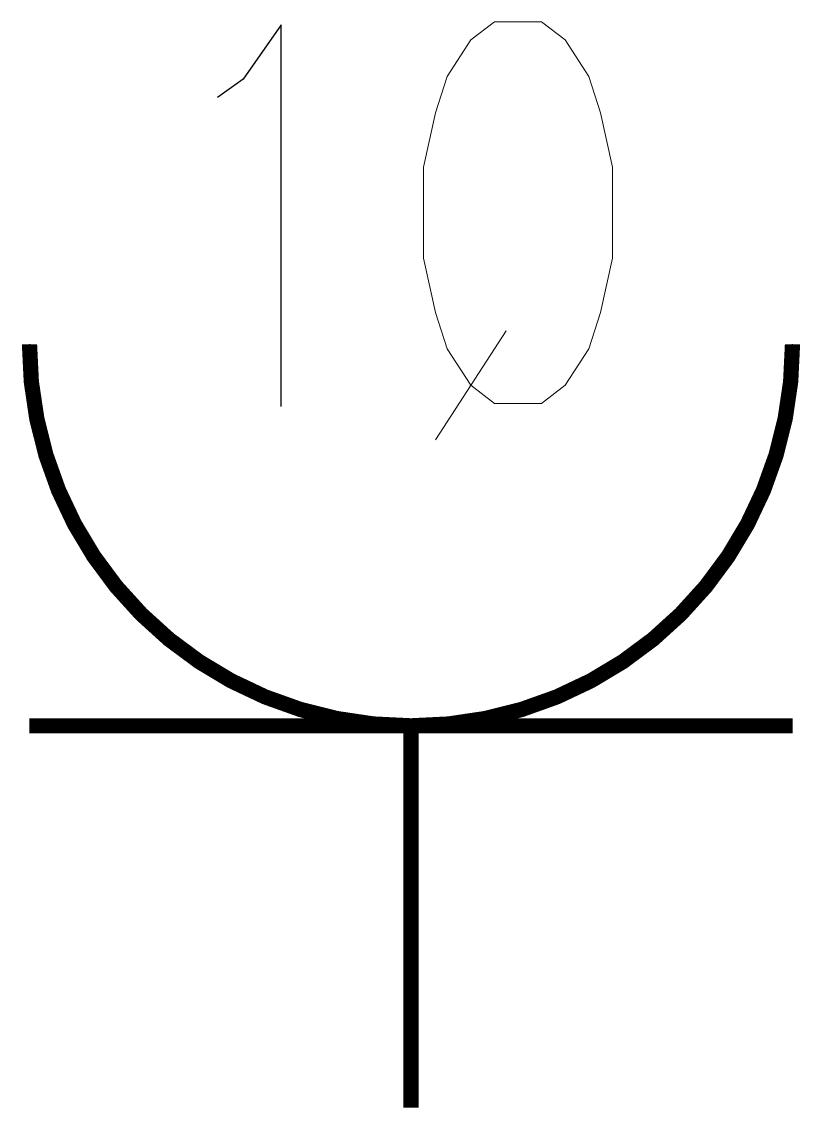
# Model space of a CAD drawing. Header units: millimetres. Extents: x 144 to 654, y 76 to 792.
import ezdxf

# ---------------------------------------------------------------- set-up
doc = ezdxf.new("R2010")
doc.units = ezdxf.units.MM
doc.layers.add('TJ(电气专业D)', color=142, linetype='Continuous')
doc.styles.add('IDQSTYLE', font='simplex.shx', dxfattribs={"width": 0.65, "bigfont": 'bigfont.shx'})

# ---------------------------------------------------------------- blocks, each defined once
blk = doc.blocks.new('HC003076006335')
at = {"layer": 'TJ(电气专业D)'}
for p, q in [((-0.8506, 7.0924), (-1.1005, 6.7353)), ((-0.8506, 4.5926), (-0.8506, 7.0924)), ((-1.1005, 6.7353), (-1.267, 6.6162)), ((2.5, 2.5), (-2.5, 2.5)), ((0, 2.5), (0, 0))]:
    blk.add_line(p, q, dxfattribs=at)
at = {"layer": 'TJ(电气专业D)', "color": 142, "lineweight": 0}
blk.add_lwpolyline([(0.8558, 7.1117), (1.0107, 6.9932), (1.1648, 6.7545), (1.2423, 6.5166), (1.3197, 6.1594), (1.3197, 5.5643), (1.2423, 5.2071), (1.1648, 4.9693), (1.0107, 4.7314), (0.8558, 4.6121), (0.5468, 4.6121), (0.392, 4.7314), (0.2371, 4.9693), (0.1596, 5.2071), (0.0822, 5.5643), (0.0822, 6.1594), (0.1596, 6.5166), (0.2371, 6.7545), (0.392, 6.9932), (0.5468, 7.1117), (0.8558, 7.1117)], close=True, dxfattribs=at)
blk.add_lwpolyline([(0.6235, 5.0886), (0.1596, 4.3742)], dxfattribs=at)
at = {"layer": 'TJ(电气专业D)', "const_width": 0.1}
blk.add_lwpolyline([(-2.5, 5, 0.198912), (-1.7678, 3.2322, 0.198912), (0, 2.5, 0.198912), (1.7678, 3.2322, 0.198912), (2.5, 5)], format="xyb", dxfattribs=at)
for points in [[(2.5, 2.5), (-2.5, 2.5)], [(0, 2.5), (0, 0)]]:
    blk.add_lwpolyline(points, dxfattribs=at)
at = {"layer": 'TJ(电气专业D)'}
for start, end in [(180, 225), (315, 0), (225, 270), (270, 315)]:
    blk.add_arc((0, 5), 2.5, start, end, dxfattribs=at)
at = {"layer": 'TJ(电气专业D)', "style": 'IDQSTYLE', "width": 0.65}
blk.add_attdef('PSFHATT', (3.9655, 0.1269), '', height=2.5, dxfattribs=at)

msp = doc.modelspace()

# ---------------------------------------------------------------- block references
at = {"layer": 'TJ(电气专业D)', "xscale": 100, "yscale": 100, "zscale": 100}
msp.add_blockref('HC003076006335', (399.4, 80.96), dxfattribs=at)

doc.saveas('drawing.dxf')
